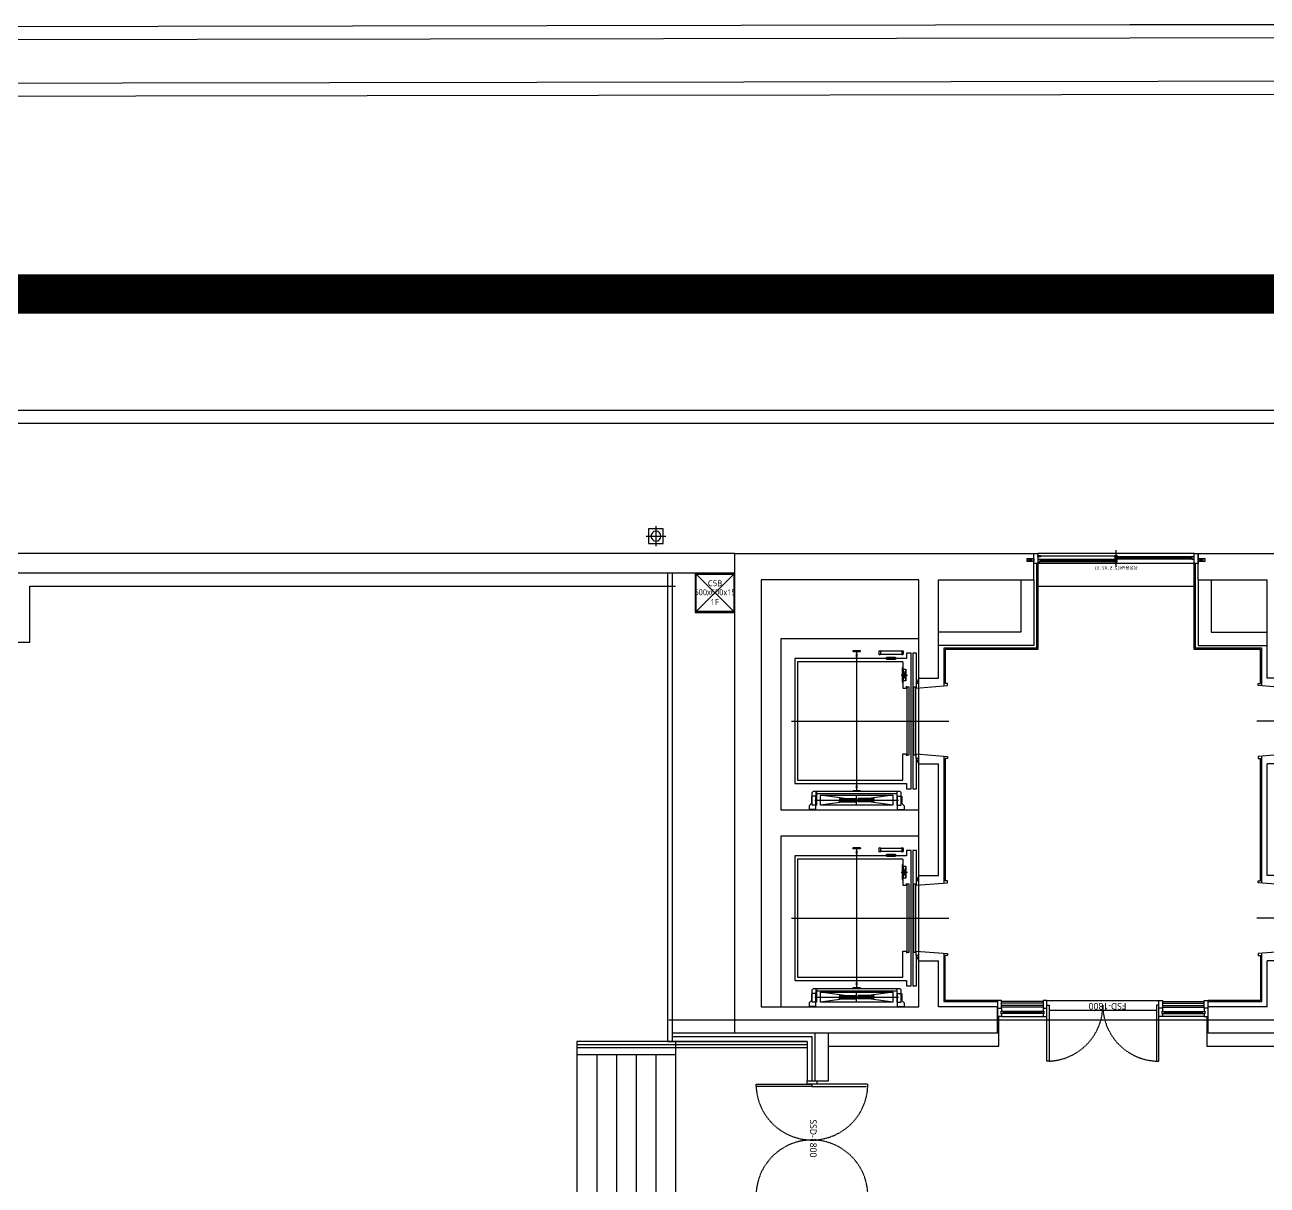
# Model space of a CAD drawing. Header units: millimetres. Extents: x -27104 to 125781, y -3376 to 46996.
# Drawn here: x 121121.4 to 121491.2, y 19037.3 to 19382.7 of the extents above; entities that cross this region are included whole.
import ezdxf
from ezdxf.enums import TextEntityAlignment as Align

# ---------------------------------------------------------------- set-up
doc = ezdxf.new("R2010")
doc.units = ezdxf.units.MM
doc.header["$LTSCALE"] = 100
doc.header["$MEASUREMENT"] = 0
doc.header["$PDSIZE"] = -10
doc.linetypes.add('-HID', pattern=[2.5, 1.5, -1])
doc.linetypes.add('HID', pattern=[2.5, 1.5, -1])
doc.layers.get('0').update_dxf_attribs({"linetype": 'CONTINUOUS'})
doc.layers.get('Defpoints').update_dxf_attribs({"color": 171, "linetype": 'CONTINUOUS'})
for name, color, linetype in [('CON', 2, 'CONTINUOUS'), ('DOOR', 4, 'CONTINUOUS'), ('DOOR ELE', 253, 'CONTINUOUS'), ('DOOR(OPEN ELE)', 5, 'CONTINUOUS'), ('ELE9', 9, 'CONTINUOUS'), ('ELEV', 253, 'CONTINUOUS'), ('STAIR', 4, 'CONTINUOUS'), ('STEEL', 5, 'CONTINUOUS'), ('WIN', 4, 'CONTINUOUS'), ('WIN-ETC', 1, 'CONTINUOUS'), ('WIN-G', 252, 'CONTINUOUS'), ('WIN2', 5, 'CONTINUOUS'), ('난간', 5, 'CONTINUOUS'), ('홈통', 6, 'CONTINUOUS')]:
    doc.layers.add(name, color=color, linetype=linetype)
doc.styles.add('CGS', font='cgse', dxfattribs={"bigfont": 'cgs'})
doc.styles.add('TE', font='malgun_0.ttf')
doc.styles.add('나눔바른고딕', font='NanumBarunGothic.ttf')
doc.styles.add('돋움체', font='')
doc.styles.get('돋움체').set_extended_font_data('DotumChe')
doc.dimstyles.new('NDIM 1200', dxfattribs={"dimscale": 75, "dimtxt": 3, "dimasz": 1, "dimexe": 2, "dimexo": 2, "dimgap": 1, "dimtad": 1, "dimdec": 0, "dimdsep": 46, "dimtxsty": 'CGS', "dimblk": 'DOT0', "dimcen": 1, "dimdle": 8, "dimclrd": 256, "dimclre": 256, "dimclrt": 256, "dimadec": 0, "dimazin": 0, "dimtfac": 1, "dimtdec": 0, "dimtix": 1, "dimtmove": 2, "dimatfit": 3, "dimldrblk": 'DOT0', "dimfxl": 1, "dimtolj": 1, "dimtzin": 0, "dimlwd": -1, "dimlwe": -1, "dimarcsym": 0})

# ---------------------------------------------------------------- blocks, each defined once
blk = doc.blocks.new('A$C3a777027')
at = {"layer": 'WIN', "color": 8}
for p, q in [((100, 125), (0, 175)), ((0, 125), (100, 175)), ((2700, 125), (2600, 175)), ((2600, 125), (2700, 175))]:
    blk.add_line(p, q, dxfattribs=at)
at = {"layer": 'WIN', "ltscale": 0.1}
for points in [[(100, 50), (160, 50), (160, 205), (100, 205)], [(2540, 50), (2600, 50), (2600, 205), (2540, 205)], [(160, 142), (160, 177), (195, 177), (195, 142)], [(160, 82), (200, 82), (200, 102), (160, 102)], [(1330, 82), (1370, 82), (1370, 102), (1330, 102)], [(1333, 142), (1333, 177), (1368, 177), (1368, 142)], [(1333, 102), (1333, 137), (1368, 137), (1368, 102)], [(2505, 102), (2505, 137), (2540, 137), (2540, 102)]]:
    blk.add_lwpolyline(points, close=True, dxfattribs=at)
at = {"layer": 'WIN', "color": 8}
for points in [[(0, 125), (100, 125), (100, 175), (0, 175)], [(2600, 125), (2700, 125), (2700, 175), (2600, 175)]]:
    blk.add_lwpolyline(points, close=True, dxfattribs=at)
at = {"layer": 'WIN-ETC', "ltscale": 0.1}
blk.add_lwpolyline([(1350, 0), (1350, 255)], dxfattribs=at)
at = {"layer": 'WIN-G', "ltscale": 0.1}
for points in [[(1333, 177), (195, 177)], [(1333, 160), (195, 160)], [(1333, 142), (195, 142)], [(1330, 92), (200, 92)], [(2505, 137), (1368, 137)], [(2505, 120), (1368, 120)], [(2505, 102), (1368, 102)]]:
    blk.add_lwpolyline(points, dxfattribs=at)
at = {"layer": 'WIN2', "ltscale": 0.1}
for points in [[(2540, 205), (160, 205)], [(2540, 50), (160, 50)]]:
    blk.add_lwpolyline(points, dxfattribs=at)
at = {"layer": 'Defpoints', "style": '돋움체'}
blk.add_text('상온용PW(2.5.X2.0)', height=50, rotation=180, dxfattribs=at).set_placement((1352, 309), align=Align.BOTTOM_CENTER)
blk = doc.blocks.new('A$C393a7e1d')
at = {"layer": 'STAIR', "ltscale": 5}
for p, q in [((1500, 3000), (1500, 0)), ((0, 2800), (1500, 2800)), ((300, 2800), (300, 200)), ((600, 2800), (600, 200)), ((900, 2800), (900, 200)), ((1200, 2800), (1200, 200))]:
    blk.add_line(p, q, dxfattribs=at)
for points in [[(3500, 3000), (0, 3000)], [(0, 3000), (0, 0), (3500, 0)], [(1500, 200), (0, 200)]]:
    blk.add_lwpolyline(points, dxfattribs=at)
at = {"layer": '난간'}
for points in [[(3500, 2950), (0, 2950)], [(3500, 2900), (0, 2900)], [(0, 100), (3500, 100)], [(0, 50), (3500, 50)]]:
    blk.add_lwpolyline(points, dxfattribs=at)
blk = doc.blocks.new('*U430')
at = {"color": 0, "linetype": 'ByBlock'}
for p, q in [((300, 300), (-300, 300)), ((-300, 300), (-300, -300)), ((-285, 285), (285, 285)), ((-285, -285), (-285, 285)), ((285, 285), (285, -285)), ((300, -300), (300, 300)), ((-300, -300), (300, -300)), ((285, -285), (-285, -285))]:
    blk.add_line(p, q, dxfattribs=at)
at = {"layer": 'Defpoints'}
blk.add_point((0, 0), dxfattribs=at)
blk = doc.blocks.new('C5B-1F')
at = {"layer": 'Defpoints', "ltscale": 10000}
for p, q in [((-300, -300), (300, 300)), ((300, -300), (-300, 300))]:
    blk.add_line(p, q, dxfattribs=at)
at = {"ltscale": 0.1}
blk.add_blockref('*U430', (0, 0), dxfattribs=at)
at = {"layer": 'Defpoints', "style": 'TE'}
for s, p in [('C5B', (0, 102)), ('1F', (-6, -182))]:
    blk.add_text(s, height=90, dxfattribs=at).set_placement(p, align=Align.CENTER)
at = {"layer": 'Defpoints', "style": 'TE', "width": 0.8}
blk.add_text('600x600x15', height=90, dxfattribs=at).set_placement((0, -35), align=Align.CENTER)
blk = doc.blocks.new('A$C113b3fc0')
at = {"layer": 'DOOR'}
for points in [[(750, 0), (750, 849), (785, 849), (785, 0)], [(2450, 0), (2450, 849), (2415, 849), (2415, 0)], [(785, 0), (750, 0)], [(2415, 0), (2450, 0)]]:
    blk.add_lwpolyline(points, dxfattribs=at)
at = {"layer": 'DOOR ELE', "ltscale": 0.05}
for points in [[(750, 924), (2450, 924)], [(785, 774), (2415, 774)]]:
    blk.add_lwpolyline(points, dxfattribs=at)
at = {"layer": 'DOOR(OPEN ELE)', "linetype": 'HID', "ltscale": 0.05}
for centre, start, end in [((750, 849), 272.3599, 0), ((2450, 849), 180, 267.6401)]:
    blk.add_arc(centre, 850, start, end, dxfattribs=at)
at = {"layer": 'Defpoints', "style": '나눔바른고딕'}
blk.add_text('FSD-1800', height=100, rotation=180, dxfattribs=at).set_placement((1958, 884))
at = {"color": 8}
for points in [[(0, 804), (0, 679), (750, 679), (750, 804)], [(3200, 804), (3200, 679), (2450, 679), (2450, 804)]]:
    blk.add_wipeout(points, dxfattribs=at).dxf.layer = 'WIN'
at = {"layer": 'WIN'}
for p, q in [((0, 804), (0, 679)), ((47, 760), (47, 720)), ((47, 760), (60, 760)), ((60, 804), (60, 760)), ((690, 804), (690, 760)), ((703, 760), (690, 760)), ((703, 760), (703, 720)), ((750, 679), (750, 804)), ((2450, 679), (2450, 804)), ((2497, 760), (2497, 720)), ((2497, 760), (2510, 760)), ((2510, 804), (2510, 760)), ((3140, 804), (3140, 760)), ((3153, 760), (3140, 760)), ((3153, 760), (3153, 720)), ((3200, 804), (3200, 679)), ((60, 679), (0, 679)), ((47, 720), (60, 720)), ((88, 755), (50, 755)), ((50, 755), (50, 725)), ((88, 725), (50, 725)), ((60, 720), (60, 679)), ((60, 679), (690, 679)), ((662, 755), (88, 755)), ((662, 725), (88, 725)), ((700, 755), (662, 755)), ((700, 725), (662, 725)), ((703, 720), (690, 720)), ((690, 720), (690, 679)), ((690, 679), (750, 679)), ((700, 755), (700, 725)), ((2510, 679), (2450, 679)), ((2497, 720), (2510, 720)), ((2500, 755), (2500, 725)), ((2500, 755), (2538, 755)), ((2500, 725), (2538, 725)), ((2510, 720), (2510, 679)), ((3140, 679), (2510, 679)), ((2538, 755), (3112, 755)), ((2538, 725), (3112, 725)), ((3112, 755), (3150, 755)), ((3112, 725), (3150, 725)), ((3153, 720), (3140, 720)), ((3140, 720), (3140, 679)), ((3140, 679), (3200, 679)), ((3150, 755), (3150, 725))]:
    blk.add_line(p, q, dxfattribs=at)
at = {"layer": 'WIN', "color": 8}
for p, q in [((88, 745), (82, 743)), ((82, 743), (82, 737)), ((88, 735), (82, 737)), ((84, 742), (84, 738)), ((84, 742), (666, 742)), ((84, 738), (666, 738)), ((88, 755), (88, 745)), ((88, 735), (88, 725)), ((662, 755), (662, 745)), ((662, 745), (668, 743)), ((662, 735), (668, 737)), ((662, 735), (662, 725)), ((666, 742), (666, 738)), ((668, 743), (668, 737)), ((2538, 745), (2532, 743)), ((2532, 743), (2532, 737)), ((2538, 735), (2532, 737)), ((3116, 742), (2534, 742)), ((2534, 742), (2534, 738)), ((3116, 738), (2534, 738)), ((2538, 755), (2538, 745)), ((2538, 735), (2538, 725)), ((3112, 755), (3112, 745)), ((3112, 745), (3118, 743)), ((3112, 735), (3118, 737)), ((3112, 735), (3112, 725)), ((3116, 742), (3116, 738)), ((3118, 743), (3118, 737))]:
    blk.add_line(p, q, dxfattribs=at)
for centre, start, end in [((88, 740), 19.4712, 90), ((88, 740), 270, 340.5288), ((662, 740), 90, 160.5288), ((662, 740), 199.4712, 270), ((2538, 740), 19.4712, 90), ((2538, 740), 270, 340.5288), ((3112, 740), 90, 160.5288), ((3112, 740), 199.4712, 270)]:
    blk.add_arc(centre, 6, start, end, dxfattribs=at)
at = {"ltscale": 0.1}
for points in [[(0, 804), (750, 804), (750, 924), (0, 924)], [(3200, 804), (2450, 804), (2450, 924), (3200, 924)]]:
    blk.add_wipeout(points, dxfattribs=at).dxf.layer = 'WIN-G'
at = {"layer": 'WIN', "ltscale": 0.1}
for points in [[(60, 924), (0, 924), (0, 804), (60, 804)], [(750, 924), (690, 924), (690, 804), (750, 804)], [(2450, 924), (2510, 924), (2510, 804), (2450, 804)], [(3140, 924), (3200, 924), (3200, 804), (3140, 804)]]:
    blk.add_lwpolyline(points, close=True, dxfattribs=at)
at = {"layer": 'WIN-G'}
for p, q in [((690, 906), (60, 906)), ((690, 882), (60, 882)), ((690, 846), (60, 846)), ((690, 822), (60, 822)), ((2510, 906), (3140, 906)), ((2510, 882), (3140, 882)), ((2510, 846), (3140, 846)), ((2510, 822), (3140, 822))]:
    blk.add_line(p, q, dxfattribs=at)
blk = doc.blocks.new('DOT0')
blk.add_line((-3, 0), (3, 0))
at = {"color": 6}
blk.add_circle((0, 0), 0.75, dxfattribs=at)
blk = doc.blocks.new('*D359')
at = {"layer": 'Defpoints', "ltscale": 0.4, "transparency": 16777216}
for p, q in [((150, 1516), (150, 1059)), ((2750, 1516), (2750, 1059)), ((200, 1159), (2700, 1159))]:
    blk.add_line(p, q, dxfattribs=at)
at = {"layer": 'Defpoints', "color": 0, "ltscale": 0.4, "transparency": 16777216}
for p in [(150, 1616), (2750, 1616), (2750, 1159)]:
    blk.add_point(p, dxfattribs=at)
at = {"layer": 'Defpoints', "ltscale": 0.4, "transparency": 16777216, "xscale": 50, "yscale": 50, "zscale": 50, "rotation": 180}
blk.add_blockref('DOT0', (150, 1159), dxfattribs=at)
at = {"layer": 'Defpoints', "ltscale": 0.4, "transparency": 16777216, "xscale": 50, "yscale": 50, "zscale": 50}
blk.add_blockref('DOT0', (2750, 1159), dxfattribs=at)
at = {"layer": 'Defpoints', "ltscale": 0.4, "transparency": 16777216, "insert": (1450, 1284), "char_height": 150, "attachment_point": 5, "style": 'CGS'}
blk.add_mtext('\\A1;2600', dxfattribs=at)
blk = doc.blocks.new('*D360')
at = {"layer": 'Defpoints', "ltscale": 0.4, "transparency": 16777216}
for p, q in [((1431, 2535), (2081, 2535)), ((1981, 485), (1981, 2485)), ((1431, 435), (2081, 435))]:
    blk.add_line(p, q, dxfattribs=at)
at = {"layer": 'Defpoints', "color": 0, "ltscale": 0.4, "transparency": 16777216}
for p in [(1331, 2535), (1981, 2535), (1331, 435)]:
    blk.add_point(p, dxfattribs=at)
at = {"layer": 'Defpoints', "ltscale": 0.4, "transparency": 16777216, "xscale": 50, "yscale": 50, "zscale": 50}
for p, rotation in [((1981, 2535), 90), ((1981, 435), 270)]:
    blk.add_blockref('DOT0', p, dxfattribs=dict(at, rotation=rotation))
at = {"layer": 'Defpoints', "ltscale": 0.4, "transparency": 16777216, "insert": (1856, 1485), "char_height": 150, "attachment_point": 5, "rotation": 90, "style": 'CGS'}
blk.add_mtext('\\A1;2100', dxfattribs=at)
blk = doc.blocks.new('A$C03A90DB8')
at = {"layer": 'DOOR'}
for points in [[(0, 924), (50, 924), (50, 774), (0, 774)], [(1800, 924), (1750, 924), (1750, 774), (1800, 774)]]:
    blk.add_lwpolyline(points, close=True, dxfattribs=at)
for points in [[(50, 0), (50, 849), (85, 849), (85, 0)], [(1750, 0), (1750, 849), (1715, 849), (1715, 0)], [(85, 0), (50, 0)], [(1715, 0), (1750, 0)]]:
    blk.add_lwpolyline(points, dxfattribs=at)
at = {"layer": 'DOOR(OPEN ELE)', "linetype": 'HID', "ltscale": 0.05}
for points in [[(50, 1699), (50, 849), (85, 849), (85, 1699)], [(85, 1699), (50, 1699)], [(1750, 1699), (1750, 849), (1715, 849), (1715, 1699)], [(1715, 1699), (1750, 1699)]]:
    blk.add_lwpolyline(points, dxfattribs=at)
for centre, start, end in [((50, 849), 0, 87.6401), ((1750, 849), 92.3599, 180), ((50, 849), 272.3599, 0), ((1750, 849), 180, 267.6401)]:
    blk.add_arc(centre, 850, start, end, dxfattribs=at)
at = {"layer": 'Defpoints', "style": '나눔바른고딕'}
blk.add_text('SSD-1800', height=100, dxfattribs=at).set_placement((587, 819))
blk = doc.blocks.new('A$C64A97E52')
at = {"layer": '홈통', "color": 1}
for p, q in [((200, 450), (200, -50)), ((450, 200), (-50, 200))]:
    blk.add_line(p, q, dxfattribs=at)
at = {"layer": '홈통', "ltscale": 0.1}
blk.add_circle((200, 200), 125, dxfattribs=at)
blk = doc.blocks.new('fghghhjjhk')
at = {"layer": '홈통'}
blk.add_lwpolyline([(36494545, -795979), (36494320, -795979), (36494320, -796204), (36494545, -796204)], close=True, dxfattribs=at)
at = {"xscale": -0.6, "yscale": 0.6, "zscale": 0.6}
blk.add_blockref('A$C64A97E52', (36494553, -796211), dxfattribs=at)
blk = doc.blocks.new('sdmfklfmkgghghj')
blk.add_blockref('fghghhjjhk', (131700, -288000))
blk = doc.blocks.new('A$C5d30824a')
at = {"layer": 'CON', "ltscale": 0.1}
for p, q in [((750, 435.4), (750, 135.4)), ((2050, 435.4), (2050, 135.4))]:
    blk.add_line(p, q, dxfattribs=at)
at = {"layer": 'Defpoints', "ltscale": 0.1}
blk.add_lwpolyline([(2750, 435.4), (150, 435.4), (150, 2535.4), (2750, 2535.4)], close=True, dxfattribs=at)
at = {"layer": 'ELEV'}
for p, q in [((450, 620.4), (450, 2320.4)), ((450, 2320.4), (2350, 2320.4)), ((500, 680.4), (500, 2280.4)), ((500, 2280.4), (2300, 2280.4)), ((1400, 2370.4), (1400, -20)), ((2300, 2280.4), (2300, 680.4)), ((2350, 2320.4), (2350, 620.4)), ((2663, 2077.4), (2690, 2102.4)), ((2690, 2102.4), (2750, 2102.4)), ((2744, 2002.4), (2744, 2102.4)), ((2750, 2102.4), (2750, 2002.4)), ((2488, 2057.4), (2468, 2037.4)), ((2468, 2037.4), (2468, 723.4)), ((2679, 1998.4), (2468, 1998.4)), ((2468, 1992.4), (2679, 1992.4)), ((2474, 768.4), (2474, 1992.4)), ((2679, 2057.4), (2488, 2057.4)), ((2505, 1992.4), (2505, 768.4)), ((2678, 830.4), (2528, 1930.4)), ((2678, 1930.4), (2528, 1930.4)), ((2528, 1930.4), (2528, 830.4)), ((2528, 830.4), (2678, 1930.4)), ((2545, 2057.4), (2550, 2065.4)), ((2545, 2057.4), (2545, 2057.4)), ((2545, 2002.4), (2545, 2057.4)), ((2675.4, 2002.4), (2545, 2002.4)), ((2550, 2065.4), (2642.2, 2065.4)), ((2603, 2016.4), (2603, 744.4)), ((2655.7, 2070.7), (2663, 2077.4)), ((2750, 2002.4), (2675.4, 2002.4)), ((2678, 830.4), (2678, 1930.4)), ((2679, 1992.4), (2679, 2057.4)), ((2755, 2072.4), (2739, 2072.4)), ((2755, 2037.4), (2739, 2037.4)), ((2578, 1642.9), (2578, 1397.9)), ((2578, 1642.9), (2581.5, 1642.9)), ((2578, 1642.9), (2581.5, 1642.9)), ((2578, 1642.9), (2581.5, 1642.9)), ((2578, 1642.9), (2581.5, 1642.9)), ((2581.5, 1642.9), (2581.5, 1397.9)), ((2581.5, 1642.9), (2582, 1639.9)), ((2581.5, 1642.9), (2582, 1639.9)), ((2588, 1640.4), (2591, 1640.4)), ((2588, 1640.4), (2591, 1640.4)), ((2588, 1640.4), (2588, 1400.4)), ((2588, 1640.4), (2594, 1640.4)), ((2588, 1640.4), (2594, 1640.4)), ((2594, 1640.4), (2594, 1400.4)), ((2600, 1640.4), (2600, 1400.4)), ((2606, 1640.4), (2600, 1640.4)), ((2606, 1640.4), (2600, 1640.4)), ((2606, 1640.4), (2603, 1640.4)), ((2606, 1640.4), (2603, 1640.4)), ((2606, 1640.4), (2606, 1400.4)), ((2618, 1640.4), (2612, 1640.4)), ((2612, 1640.4), (2612, 1400.4)), ((2612, 1640.4), (2612, 1400.4)), ((2618, 1640.4), (2615, 1640.4)), ((2618, 1640.4), (2618, 1400.4)), ((2624.5, 1642.9), (2624, 1639.9)), ((2624.5, 1642.9), (2624, 1639.9)), ((2628, 1642.9), (2624.5, 1642.9)), ((2628, 1642.9), (2624.5, 1642.9)), ((2624.5, 1642.9), (2624.5, 1397.9)), ((2628, 1642.9), (2624.5, 1642.9)), ((2628, 1642.9), (2624.5, 1642.9)), ((2628, 1642.9), (2628, 1397.9)), ((332, 1323.4), (332, 1437.4)), ((332, 1437.4), (337.2, 1437.4)), ((337.2, 1323.4), (332, 1323.4)), ((340.2, 1434.6), (342.7, 1389.9)), ((342.7, 1371), (340.2, 1326.3)), ((347.7, 1385.2), (379.8, 1385.2)), ((379.8, 1375.7), (347.7, 1375.7)), ((383, 1388.4), (383, 1388.4)), ((383, 1388.4), (420, 1388.4)), ((420, 1372.4), (383, 1372.4)), ((383, 1372.4), (383, 1372.4)), ((390.9, 1380.4), (2379.7, 1380.4)), ((420, 1388.4), (421, 1387.4)), ((421, 1373.4), (420, 1372.4)), ((421, 1387.4), (421, 1373.4)), ((2379, 1387.4), (2380, 1388.4)), ((2379, 1373.4), (2379, 1387.4)), ((2380, 1372.4), (2379, 1373.4)), ((2380, 1388.4), (2417, 1388.4)), ((2417, 1372.4), (2380, 1372.4)), ((2417, 1388.4), (2417, 1388.4)), ((2417, 1372.4), (2417, 1372.4)), ((2420.3, 1385.2), (2452.3, 1385.2)), ((2452.3, 1375.7), (2420.3, 1375.7)), ((2457.3, 1389.9), (2459.8, 1434.6)), ((2459.8, 1326.3), (2457.3, 1371)), ((2462.8, 1437.4), (2468, 1437.4)), ((2468, 1323.4), (2462.8, 1323.4)), ((2468, 1437.4), (2468, 1323.4)), ((2678.3, 1380.4), (2527.7, 1380.4)), ((2578, 1397.9), (2581.5, 1397.9)), ((2578, 1397.9), (2581.5, 1397.9)), ((2578, 1117.3), (2578, 1362.3)), ((2578, 1362.3), (2581.5, 1362.3)), ((2578, 1362.3), (2581.5, 1362.3)), ((2581.5, 1397.9), (2582, 1401)), ((2581.5, 1117.3), (2581.5, 1362.3)), ((2581.5, 1362.3), (2582, 1359.2)), ((2588, 1400.4), (2594, 1400.4)), ((2588, 1400.4), (2594, 1400.4)), ((2588, 1359.8), (2594, 1359.8)), ((2588, 1359.8), (2594, 1359.8)), ((2588, 1119.8), (2588, 1359.8)), ((2594, 1119.8), (2594, 1359.8)), ((2606, 1400.4), (2600, 1400.4)), ((2600, 1119.8), (2600, 1359.8)), ((2606, 1359.8), (2600, 1359.8)), ((2606, 1119.8), (2606, 1359.8)), ((2618, 1400.4), (2612, 1400.4)), ((2618, 1359.8), (2612, 1359.8)), ((2612, 1119.8), (2612, 1359.8)), ((2612, 1119.8), (2612, 1359.8)), ((2618, 1119.8), (2618, 1359.8)), ((2624.5, 1397.9), (2624, 1401)), ((2624.5, 1362.3), (2624, 1359.2)), ((2628, 1397.9), (2624.5, 1397.9)), ((2628, 1397.9), (2624.5, 1397.9)), ((2624.5, 1117.3), (2624.5, 1362.3)), ((2628, 1362.3), (2624.5, 1362.3)), ((2628, 1362.3), (2624.5, 1362.3)), ((2628, 1117.3), (2628, 1362.3)), ((337.5, 1040.6), (382.5, 1040.6)), ((337.5, 694.9), (337.5, 1019.9)), ((337.5, 1019.9), (382.5, 1019.9)), ((337.5, 1019.9), (337.5, 1017.9)), ((382.5, 1019.9), (382.5, 694.9)), ((382.5, 1019.9), (382.5, 1017.9)), ((382.5, 1019.9), (382.5, 1017.9)), ((2578, 1117.3), (2581.5, 1117.3)), ((2578, 1117.3), (2581.5, 1117.3)), ((2578, 1117.3), (2581.5, 1117.3)), ((2578, 1117.3), (2581.5, 1117.3)), ((2581.5, 1117.3), (2582, 1120.3)), ((2581.5, 1117.3), (2582, 1120.3)), ((2588, 1119.8), (2591, 1119.8)), ((2588, 1119.8), (2591, 1119.8)), ((2588, 1119.8), (2594, 1119.8)), ((2588, 1119.8), (2594, 1119.8)), ((2606, 1119.8), (2600, 1119.8)), ((2606, 1119.8), (2600, 1119.8)), ((2606, 1119.8), (2603, 1119.8)), ((2606, 1119.8), (2603, 1119.8)), ((2618, 1119.8), (2612, 1119.8)), ((2618, 1119.8), (2615, 1119.8)), ((2624.5, 1117.3), (2624, 1120.3)), ((2624.5, 1117.3), (2624, 1120.3)), ((2628, 1117.3), (2624.5, 1117.3)), ((2628, 1117.3), (2624.5, 1117.3)), ((2628, 1117.3), (2624.5, 1117.3)), ((2628, 1117.3), (2624.5, 1117.3)), ((427.5, 914.6), (427.5, 800.3)), ((461.8, 800.3), (461.8, 914.6)), ((2468, 768.4), (2679, 768.4)), ((2679, 762.4), (2468, 762.4)), ((2528, 830.4), (2678, 830.4)), ((2675.4, 758.4), (2545, 758.4)), ((2545, 758.4), (2545, 703.4)), ((2750, 758.4), (2675.4, 758.4)), ((2679, 768.4), (2679, 703.4)), ((2744, 758.4), (2744, 658.4)), ((2750, 658.4), (2750, 758.4)), ((337.5, 694.9), (337.5, 696.9)), ((337.5, 694.9), (382.5, 694.9)), ((337.5, 674.2), (382.5, 674.2)), ((368, 550.4), (368, 620.4)), ((368, 620.4), (450, 620.4)), ((382.5, 694.9), (382.5, 696.9)), ((382.5, 694.9), (382.5, 696.9)), ((500, 680.4), (900, 680.4)), ((590, 687.6), (810, 687.6)), ((590, 680.4), (590, 687.6)), ((810, 680.4), (590, 680.4)), ((610, 630.4), (790, 680.4)), ((610, 680.4), (790, 630.4)), ((790, 680.4), (610, 680.4)), ((610, 680.4), (610, 630.4)), ((610, 630.4), (790, 630.4)), ((700, 703.6), (700, 607.3)), ((790, 630.4), (790, 680.4)), ((810, 687.6), (810, 680.4)), ((900, 620.4), (870, 620.4)), ((885, 615.4), (1915, 615.4)), ((885, 580.4), (885, 615.4)), ((1915, 580.4), (885, 580.4)), ((900, 680.4), (900, 620.4)), ((2300, 680.4), (1900, 680.4)), ((1900, 680.4), (1900, 620.4)), ((1900, 620.4), (1930, 620.4)), ((1915, 615.4), (1915, 580.4)), ((2350, 620.4), (2432, 620.4)), ((2432, 620.4), (2432, 550.4)), ((2488, 703.4), (2468, 723.4)), ((2679, 703.4), (2488, 703.4)), ((2545, 703.4), (2545, 703.4)), ((2545, 703.4), (2550, 695.4)), ((2550, 695.4), (2642.2, 695.4)), ((2655.7, 690.1), (2663, 683.4)), ((2663, 683.4), (2690, 658.4)), ((2690, 658.4), (2750, 658.4)), ((2755, 723.4), (2739, 723.4)), ((2755, 688.4), (2739, 688.4)), ((2432, 550.4), (368, 550.4)), ((368, 470.4), (368, 525.4)), ((368, 525.4), (2432, 525.4)), ((830, 470.4), (368, 470.4)), ((750, 435.4), (830, 470.4)), ((885, 515.4), (1915, 515.4)), ((885, 480.4), (885, 515.4)), ((1915, 480.4), (885, 480.4)), ((1915, 515.4), (1915, 480.4)), ((2432, 470.4), (1970, 470.4)), ((2050, 435.4), (1970, 470.4)), ((2432, 525.4), (2432, 470.4))]:
    blk.add_line(p, q, dxfattribs=at)
for centre, radius, start, end in [((2642.2, 2085.4), 20, 270, 312.76883), ((2585, 1640.4), 3, 190.23668, 0), ((2585, 1640.4), 3, 190.23668, 0), ((2597, 1640.4), 3, 180, 0), ((2597, 1640.4), 3, 180, 0), ((2609, 1640.4), 3, 180, 0), ((2609, 1640.4), 3, 180, 0), ((2621, 1640.4), 3, 180, 349.76332), ((2621, 1640.4), 3, 180, 349.76332), ((337.2, 1434.4), 3, 3.2861, 90), ((337.2, 1326.4), 3, 270, 356.7139), ((347.7, 1390.2), 5, 183.2861, 270), ((347.7, 1370.7), 5, 90, 176.7139), ((379.8, 1388.4), 3.25, 270, 0), ((379.8, 1372.4), 3.25, 0, 90), ((2420.3, 1388.4), 3.25, 180, 270), ((2420.3, 1372.4), 3.25, 90, 180), ((2452.3, 1390.2), 5, 270, 356.7139), ((2452.3, 1370.7), 5, 3.2861, 90), ((2462.8, 1434.4), 3, 90, 176.7139), ((2462.8, 1326.4), 3, 183.2861, 270), ((2585, 1400.4), 3, 0, 169.76332), ((2585, 1359.8), 3, 190.23668, 0), ((2597, 1400.4), 3, 0, 180), ((2597, 1359.8), 3, 180, 0), ((2609, 1400.4), 3, 0, 180), ((2609, 1359.8), 3, 180, 0), ((2621, 1400.4), 3, 10.23668, 180), ((2621, 1359.8), 3, 180, 349.76332), ((337.5, 1029.3), 11.3, 90, 270), ((382.5, 1029.3), 11.3, 270, 90), ((2585, 1119.8), 3, 0, 169.76332), ((2585, 1119.8), 3, 0, 169.76332), ((2597, 1119.8), 3, 0, 180), ((2597, 1119.8), 3, 0, 180), ((2609, 1119.8), 3, 0, 180), ((2609, 1119.8), 3, 0, 180), ((2621, 1119.8), 3, 10.23668, 180), ((2621, 1119.8), 3, 10.23668, 180), ((444.7, 914.6), 17.1, 0, 180), ((444.7, 800.3), 17.1, 180, 0), ((337.5, 685.6), 11.3, 90, 270), ((382.5, 685.6), 11.3, 270, 90), ((2642.2, 675.4), 20, 47.23117, 90)]:
    blk.add_arc(centre, radius, start, end, dxfattribs=at)
at = {"layer": 'STEEL', "ltscale": 5}
for p, q in [((830, 435.4), (830, 474.4)), ((830, 474.4), (900, 474.4)), ((900, 474.4), (860, -1.6)), ((1970, 474.4), (1900, 474.4)), ((1900, 474.4), (1940, -1.6)), ((1970, 435.4), (1970, 474.4)), ((830, -1.6), (830, 35.4)), ((1970, -1.6), (1970, 35.4)), ((860, -1.6), (830, -1.6)), ((1940, -1.6), (1970, -1.6))]:
    blk.add_line(p, q, dxfattribs=at)
at = {"layer": 'Defpoints', "ltscale": 0.4}
dim = blk.add_linear_dim(base=(1980.7, 2535.4), p1=(1330.7, 435.4), p2=(1330.7, 2535.4), angle=90, dimstyle='NDIM 1200', override={"dimscale": 50, "dimclrd": 256, "dimclre": 256, "dimclrt": 256}, dxfattribs=at)
dim.commit()
dim.dimension.update_dxf_attribs({"geometry": '*D360', "text_midpoint": (1855.7, 1485.4)})
dim = blk.add_linear_dim(base=(2750, 1158.8), p1=(150, 1616), p2=(2750, 1616), dimstyle='NDIM 1200', override={"dimscale": 50, "dimclrd": 256, "dimclre": 256, "dimclrt": 256}, dxfattribs=at)
dim.commit()
dim.dimension.update_dxf_attribs({"geometry": '*D359', "text_midpoint": (1450, 1283.8)})
blk = doc.blocks.new('ggtyu')
at = {"layer": 'ELE9', "color": 253, "ltscale": 0.1}
for p, q in [((59846.7, 19217.54), (59846.7, 19225.37)), ((59737.63, 19219.5), (59737.63, 19080.11)), ((59739.1, 19219.5), (59739.1, 19080.11)), ((59818.33, 19188.2), (59818.33, 19217.54)), ((59818.33, 19217.54), (59846.7, 19217.54)), ((59895.61, 19217.54), (59916.15, 19217.54)), ((59812.46, 19090.38), (59812.46, 19104.07)), ((59818.33, 19090.38), (59818.33, 19104.07)), ((59916.15, 19090.38), (59916.15, 19104.07)), ((59765.51, 19090.38), (59812.46, 19090.38))]:
    blk.add_line(p, q, dxfattribs=at)
for points in [[(60130.38, 19382.73), (59875.29, 19382.72), (59528.17, 19382.13)], [(60130.38, 19378.82), (59875.3, 19378.81), (59528.17, 19378.22)], [(59452.02, 19365.3), (60130.38, 19366.31)], [(59441.59, 19361.37), (60130.38, 19362.4)], [(59757.69, 19225.37), (59330.22, 19225.37)], [(59761.6, 19225.37), (59846.7, 19225.37)], [(59895.61, 19217.54), (59895.61, 19225.37)], [(59847.48, 19222.34), (59847.48, 19197.2), (59819.9, 19197.2), (59819.9, 19185.95)], [(59847.88, 19222.34), (59847.88, 19196.8), (59820.29, 19196.8), (59820.29, 19186.63)], [(59914.2, 19186.63), (59914.2, 19196.8), (59894.44, 19196.8), (59894.44, 19222.34)], [(59914.59, 19185.95), (59914.59, 19197.2), (59894.83, 19197.2), (59894.83, 19222.34)], [(59757.69, 19219.5), (59330.22, 19219.5)], [(59739.1, 19219.5), (59737.63, 19219.5)], [(59812.46, 19217.54), (59765.51, 19217.54), (59765.51, 19090.38)], [(59812.46, 19188.2), (59812.46, 19217.54)], [(59846.7, 19217.54), (59846.7, 19197.98), (59818.33, 19197.98)], [(59842.79, 19217.54), (59842.79, 19201.89), (59818.33, 19201.89)], [(59895.61, 19217.54), (59895.61, 19197.98), (59916.15, 19197.98)], [(59899.52, 19217.54), (59899.52, 19201.89), (59916.15, 19201.89)], [(59916.15, 19188.2), (59916.15, 19217.54)], [(59334.13, 19215.59), (59523.41, 19215.59), (59523.41, 19198.96), (59547.86, 19198.96), (59547.86, 19215.59), (59740.08, 19215.59)], [(59847.88, 19215.59), (59894.44, 19215.59)], [(59757.69, 19082.55), (59757.69, 19197.98)], [(59819.9, 19165.01), (59819.9, 19127.26)], [(59914.59, 19127.26), (59914.59, 19165.01)], [(59812.46, 19129.5), (59812.46, 19162.76)], [(59818.33, 19129.5), (59818.33, 19162.76)], [(59820.29, 19164.33), (59820.29, 19127.94)], [(59914.2, 19127.94), (59914.2, 19164.33)], [(59916.15, 19129.5), (59916.15, 19162.76)], [(59757.69, 19086.46), (59739.1, 19086.46)], [(59737.63, 19080.11), (59779.21, 19080.11), (59779.21, 19068.37)], [(59757.69, 19082.55), (59739.1, 19082.55)], [(59739.1, 19081.57), (59780.67, 19081.57), (59780.67, 19068.37)], [(59781.65, 19068.37), (59781.65, 19082.55)], [(59785.56, 19068.37), (59785.56, 19082.55)], [(59779.21, 19068.37), (59780.67, 19068.37)], [(59781.65, 19068.37), (59785.56, 19068.37)]]:
    blk.add_lwpolyline(points, dxfattribs=at)
for points in [[(59535.64, 19264.14), (59966.04, 19264.14), (59966.04, 19302.63), (59535.64, 19302.63)], [(59539.55, 19268.05), (59962.13, 19268.05), (59962.13, 19298.72), (59539.55, 19298.72)]]:
    blk.add_lwpolyline(points, close=True, dxfattribs=at)
at = {"layer": 'ELE9', "color": 253, "linetype": '-HID', "ltscale": 0.2}
for points in [[(59757.69, 19197.98), (59757.69, 19225.37), (59846.7, 19225.37)], [(59895.61, 19225.37), (59976.8, 19225.37)]]:
    blk.add_lwpolyline(points, dxfattribs=at)
at = {"layer": 'ELE9', "color": 253}
blk.add_lwpolyline([(59757.69, 19197.98), (59757.69, 19225.37), (59761.6, 19225.37)], dxfattribs=at)
at = {"layer": 'ELE9', "color": 253, "ltscale": 0.1, "xscale": 0.01956378461538462, "yscale": 0.01956378461538462, "zscale": 0.01956378461538462}
for name, p in [('sdmfklfmkgghghj', (-656811.56, 40439.43)), ('C5B-1F', (59751.82, 19213.63)), ('A$C113b3fc0', (59835.94, 19074.25)), ('A$C393a7e1d', (59710.73, 19021.42))]:
    blk.add_blockref(name, p, dxfattribs=at)
at = {"layer": 'ELE9', "color": 253, "ltscale": 0.1, "yscale": 0.01956378461538462, "zscale": 0.01956378461538462}
for name, p, xscale, rotation in [('A$C3a777027', (59844.75, 19226.35), -0.01956378461538462, 180), ('A$C5d30824a', (59820.98, 19202.87), -0.01956378461538462, 90), ('A$C5d30824a', (59913.5, 19202.87), 0.01956378461538462, 270), ('A$C5d30824a', (59820.98, 19144.18), -0.01956378461538462, 90), ('A$C5d30824a', (59913.5, 19144.18), 0.01956378461538462, 270), ('A$C03A90DB8', (59764.06, 19068.37), 0.01956378461538462, 270)]:
    blk.add_blockref(name, p, dxfattribs=dict(at, xscale=xscale, rotation=rotation))
at = {"layer": 'ELE9', "color": 253, "ltscale": 0.1}
for p, q in [((59835.94, 19090.38), (59818.33, 19090.38)), ((59916.15, 19090.38), (59898.55, 19090.38)), ((59996.36, 19086.46), (59738.12, 19086.46)), ((59835.94, 19082.55), (59757.69, 19082.55))]:
    blk.add_line(p, q, dxfattribs=at)
at = {"layer": 'ELE9', "color": 253, "ltscale": 10, "const_width": 11.74}
blk.add_lwpolyline([(56050.66, 16905.19), (60130.09, 16905.19), (60130.38, 19302.64), (58117.4, 19302.45)], dxfattribs=at)
at = {"layer": 'ELE9', "color": 253, "ltscale": 0.1}
for points in [[(59895.61, 19225.37), (59976.8, 19225.37), (59976.8, 19129.5), (60047.23, 19129.5), (60047.23, 19041.47)], [(59819.9, 19106.32), (59819.9, 19091.94), (59835.94, 19091.94), (59835.94, 19092.33), (59820.29, 19092.33), (59820.29, 19105.64)], [(59914.2, 19105.64), (59914.2, 19092.33), (59898.55, 19092.33), (59898.55, 19091.94), (59914.59, 19091.94), (59914.59, 19106.32)], [(59785.56, 19078.64), (59836.33, 19078.64), (59836.33, 19087.54)], [(59835.94, 19082.55), (59835.94, 19090.38)], [(59898.15, 19087.54), (59898.15, 19078.64), (59972.89, 19078.64), (59972.89, 19043.82)], [(59898.55, 19082.55), (59898.55, 19090.38)]]:
    blk.add_lwpolyline(points, dxfattribs=at)
at = {"layer": 'ELE9', "color": 253, "ltscale": 1000}
blk.add_lwpolyline([(59976.8, 19043.82), (59976.8, 19082.55), (59898.55, 19082.55)], dxfattribs=at)

msp = doc.modelspace()

# ---------------------------------------------------------------- block references
msp.add_blockref('ggtyu', (61575, 0))

doc.saveas('drawing.dxf')
